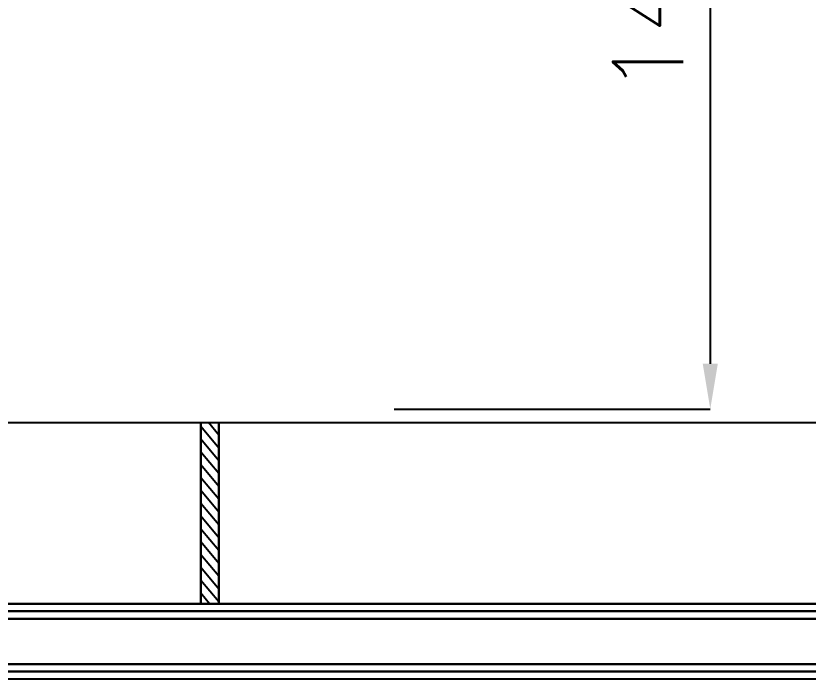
# Model space of a CAD drawing. Extents: x -120222 to -41942, y -19134 to 30932.
# Drawn here: x -81031 to -79718, y 10872 to 11971 of the extents above; entities that cross this region are included whole.
import ezdxf

# ---------------------------------------------------------------- set-up
doc = ezdxf.new("R2010")
doc.units = 0
doc.header["$LTSCALE"] = 150
doc.header["$MEASUREMENT"] = 0
doc.header["$PDMODE"] = 1
doc.header["$PDSIZE"] = -2
doc.layers.get('0').update_dxf_attribs({"linetype": 'CONTINUOUS'})
doc.layers.get('DEFPOINTS').update_dxf_attribs({"linetype": 'CONTINUOUS'})
for name, color, linetype in [('____-569', 7, 'CONTINUOUS'), ('________', 7, 'CONTINUOUS'), ('___B', 7, 'CONTINUOUS')]:
    doc.layers.add(name, color=color, linetype=linetype)
doc.styles.get("Standard").update_dxf_attribs({"font": 'txt', "bigfont": 'BIGFONT.SHX'})
doc.dimstyles.new('KOYATSU', dxfattribs={"dimtxt": 116.375326, "dimasz": 75.111694, "dimexe": 0, "dimexo": 225, "dimgap": 45, "dimtad": 1, "dimdec": 1, "dimdsep": 46, "dimtxsty": 'Standard', "dimcen": 0, "dimadec": 0, "dimazin": 0, "dimtfac": 1, "dimtdec": 1, "dimtix": 1, "dimtmove": 2, "dimatfit": 3, "dimfxl": 1, "dimtolj": 1, "dimarcsym": 0})

# ---------------------------------------------------------------- blocks, each defined once
blk = doc.blocks.new('*X225')
at = {"color": 8, "linetype": 'Continuous'}
for p, q in [((-87129.6, 6706.5), (-87159.6, 6742.3)), ((-87129.6, 6727.8), (-87147, 6748.5)), ((-87129.6, 6685.3), (-87159.6, 6721)), ((-87129.6, 6664), (-87159.6, 6699.8)), ((-87129.6, 6642.8), (-87159.6, 6678.5)), ((-87129.6, 6621.5), (-87159.6, 6657.3)), ((-87129.6, 6600.3), (-87159.6, 6636)), ((-87129.6, 6579), (-87159.6, 6614.8)), ((-87129.6, 6557.7), (-87159.6, 6593.5)), ((-87129.6, 6536.5), (-87159.6, 6572.2)), ((-87129.6, 6515.2), (-87159.6, 6551)), ((-87129.6, 6494), (-87159.6, 6529.7)), ((-87129.6, 6472.7), (-87159.6, 6508.5)), ((-87129.6, 6451.5), (-87159.6, 6487.2)), ((-87144.9, 6448.5), (-87159.6, 6466))]:
    blk.add_line(p, q, dxfattribs=at)
blk = doc.blocks.new('____-505')
at = {"color": 1, "linetype": 'Continuous', "flags": 128}
for points in [[(-88323.6, 6448.5), (-84711.6, 6448.5), (-84711.6, 6436), (-88323.6, 6436)], [(-88323.6, 6436), (-84711.6, 6436), (-84711.6, 6423.5), (-88323.6, 6423.5)], [(-88323.6, 6423.5), (-84711.6, 6423.5), (-84711.6, 6348.5), (-88323.6, 6348.5)], [(-88323.6, 6348.5), (-84711.6, 6348.5), (-84711.6, 6336), (-88323.6, 6336)], [(-88323.6, 6336), (-84711.6, 6336), (-84711.6, 6323.5), (-88323.6, 6323.5)]]:
    blk.add_lwpolyline(points, close=True, dxfattribs=at)
blk = doc.blocks.new('____-509')
at = {"color": 1}
blk.add_blockref('____-505', (0, 0), dxfattribs=at)
blk = doc.blocks.new('*D568')
at = {"layer": '________', "color": 0, "linetype": 'Continuous', "lineweight": -2, "transparency": 16777216}
for p, q in [((-80403.9, 12759.7), (-79880, 12759.7)), ((-79880, 12684.6), (-79880, 11394.8)), ((-80403.9, 11319.7), (-79880, 11319.7))]:
    blk.add_line(p, q, dxfattribs=at)
at = {"layer": '________', "color": 0, "linetype": 'Continuous', "transparency": 16777216}
for points in [[(-79892.5, 12684.6), (-79867.5, 12684.6), (-79880, 12759.7)], [(-79892.5, 11394.8), (-79867.5, 11394.8), (-79880, 11319.7)]]:
    blk.add_solid(points, dxfattribs=at)
at = {"layer": 'DEFPOINTS', "color": 0, "linetype": 'Continuous', "transparency": 16777216}
for p in [(-80628.9, 12759.7), (-80628.9, 11319.7), (-79880, 11319.7)]:
    blk.add_point(p, dxfattribs=at)
at = {"layer": '________', "color": 0, "linetype": 'Continuous', "transparency": 16777216, "insert": (-79983.2, 12039.7), "char_height": 116.38, "attachment_point": 5, "rotation": 90}
blk.add_mtext('\\A1;1440', dxfattribs=at)

msp = doc.modelspace()

# ---------------------------------------------------------------- linework, layer by layer
at = {"layer": '___B', "color": 0, "linetype": 'Continuous', "flags": 128}
for points in [[(-81738.45321, 11297.21684), (-80724.45323, 11297.21684), (-80724.45323, 10997.21684), (-81738.45321, 10997.21684)], [(-80724.45323, 11297.21684), (-80694.45323, 11297.21684), (-80694.45323, 10997.21684), (-80724.45323, 10997.21684)], [(-80694.45323, 11297.21684), (-79680.45325, 11297.21684), (-79680.45325, 10997.21684), (-80694.45323, 10997.21684)]]:
    msp.add_lwpolyline(points, close=True, dxfattribs=at)

# ---------------------------------------------------------------- block references
at = {"layer": '____-569', "color": 0}
msp.add_blockref('____-509', (6435.10495, 4548.69799), dxfattribs=at)
at = {"layer": '___B', "color": 0}
msp.add_blockref('*X225', (6435.10495, 4548.69799), dxfattribs=at)

# ---------------------------------------------------------------- dimensions: what is measured, and where the dimension line sits
at = {"layer": '________', "color": 0, "linetype": 'Continuous'}
dim = msp.add_linear_dim(base=(-79880, 11319.71684), p1=(-80628.91682, 12759.71684), p2=(-80628.91682, 11319.71684), angle=270, dimstyle='KOYATSU', dxfattribs=at)
dim.commit()
dim.dimension.update_dxf_attribs({"geometry": '*D568', "text_midpoint": (-79983.18766, 12039.71684)})

doc.saveas('drawing.dxf')
